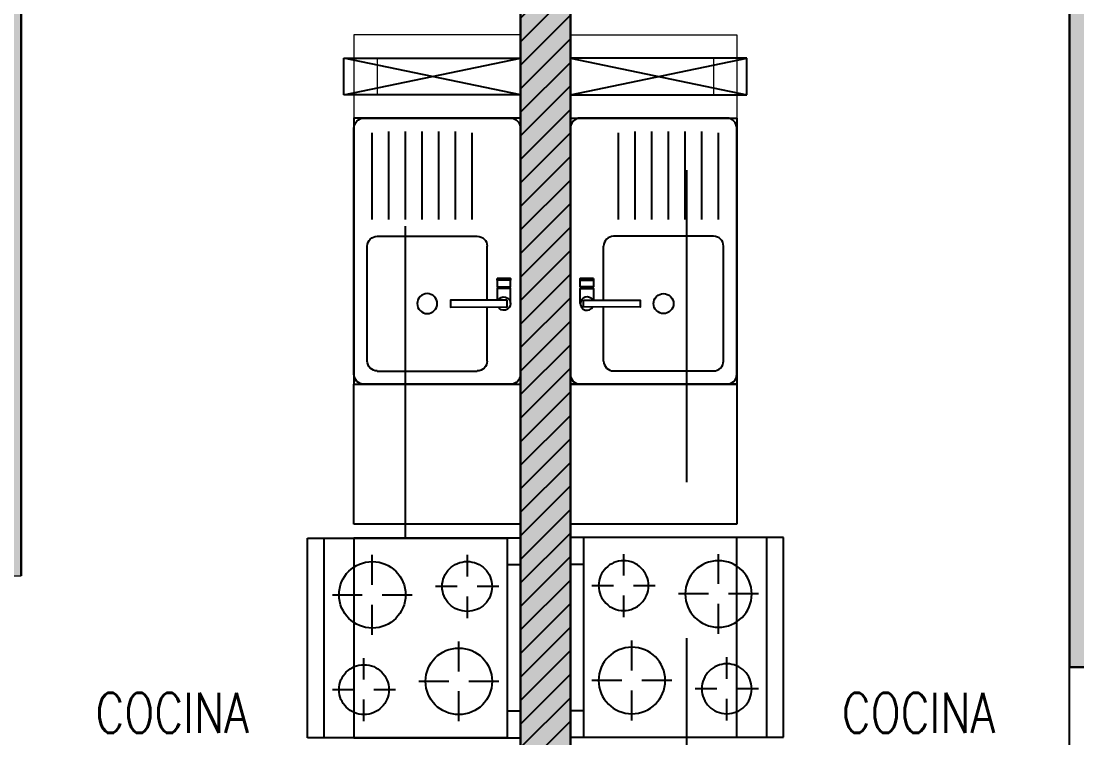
# Model space of a CAD drawing. Header units: millimetres. Extents: x 98 to 155, y -181 to 127.
# Drawn here: x 139.692 to 142.863, y 71.842 to 73.996 of the extents above; entities that cross this region are included whole.
import ezdxf
from ezdxf.enums import TextEntityAlignment as Align

# ---------------------------------------------------------------- set-up
doc = ezdxf.new("R2010")
doc.units = ezdxf.units.MM
doc.header["$LTSCALE"] = 15
doc.set_wipeout_variables(frame=1)
doc.linetypes.add('HIDDEN2', pattern=[0.1875, 0.125, -0.0625])
doc.linetypes.add('X-REF_DP_Arquitectura$0$HIDDEN', pattern=[0.375, 0.25, -0.125])
doc.layers.get('0').update_dxf_attribs({"color": 250})
for name, color, linetype, lineweight in [('A-01', 250, 'Continuous', 0), ('A-MURO ALTO', 250, 'Continuous', 20), ('A-MUROS', 252, 'Continuous', 30), ('A_20_Estructuras', 250, 'Continuous', 18)]:
    doc.layers.add(name, color=color, linetype=linetype, lineweight=lineweight)
for name, color, linetype in [('A-MURO BAJO', 250, 'Continuous'), ('A-PROYECCIONES INT.', 250, 'HIDDEN2'), ('A_30_Equipamiento', 250, 'Continuous'), ('A_50_TextoAmbiente', 252, 'Continuous'), ('A_50_Vigas', 250, 'X-REF_DP_Arquitectura$0$HIDDEN'), ('A_60_HatchEstructuras', 250, 'Continuous'), ('MURO CF 60', 250, 'Continuous')]:
    doc.layers.add(name, color=color, linetype=linetype)
doc.styles.add('ROMANS', font='romans.shx', dxfattribs={"width": 0.8})

# ---------------------------------------------------------------- blocks, each defined once
blk = doc.blocks.new('EF-P2-P4')
at = {"layer": 'A_60_HatchEstructuras'}
h = blk.add_hatch(color=256, dxfattribs=at)
h.dxf.hatch_style = 1
h.paths.add_polyline_path([(40, -5.25), (38.35, -5.25), (38.35, -0.06), (38.2, -0.06), (38.2, -6.125), (36.7, -6.125), (36.7, -5.375), (36.55, -5.375), (36.55, -6.325), (38.35, -6.325), (38.35, -5.45), (39.85, -5.45), (39.85, -5.95), (40, -5.95)])
h.paths.add_polyline_path([(40, 0), (39.7, 0), (39.7, -0.15), (39.85, -0.15), (39.85, -3.5), (40, -3.5)])
h.paths.add_polyline_path([(36.7, -0.15), (36.85, -0.15), (36.85, 0), (36.55, 0), (36.55, -3.225), (36.7, -3.225)])
at = {"elevation": 0}
for points in [[(37.67, -1.78), (38.2, -1.67)], [(38.2, -1.78), (37.67, -1.67)], [(37.67, -1.78), (38.2, -1.67)], [(38.2, -1.78), (37.67, -1.67)], [(38.35, -1.67), (38.88, -1.78)], [(38.35, -1.78), (38.88, -1.67)], [(38.35, -1.67), (38.88, -1.78)], [(38.35, -1.78), (38.88, -1.67)]]:
    blk.add_lwpolyline(points, dxfattribs=at)
at = {"layer": 'A_20_Estructuras'}
for points in [[(36.7, -0.15), (36.85, -0.15), (36.85, 0), (36.55, 0), (36.55, -3.225), (36.7, -3.225)], [(40, 0), (39.7, 0), (39.7, -0.15), (39.85, -0.15), (39.85, -3.5), (40, -3.5)], [(40, -5.25), (38.35, -5.25), (38.35, -0.06), (38.2, -0.06), (38.2, -6.125), (36.7, -6.125), (36.7, -5.375), (36.55, -5.375), (36.55, -6.325), (38.35, -6.325), (38.35, -5.45), (39.85, -5.45), (39.85, -5.95), (40, -5.95)]]:
    blk.add_lwpolyline(points, close=True, dxfattribs=at)
at = {"layer": 'A_50_Vigas', "elevation": 0}
for points in [[(38.2, -1.78), (37.67, -1.78), (37.67, -1.67), (38.2, -1.67)], [(38.35, -1.78), (38.88, -1.78), (38.88, -1.67), (38.35, -1.67)]]:
    blk.add_lwpolyline(points, dxfattribs=at)
blk = doc.blocks.new('A$C33FC7C8B')
at = {"ltscale": 0.5}
for p, q in [((0.08, 0.64, -0.0001), (0.52, 0.64, 0.0001)), ((0.08, 0.64, -0.0001), (0.08, 0.6, -0.0001)), ((0.52, 0.64, 0.0001), (0.52, 0.6, 0.0001)), ((0, 0, -0.0001), (0, 0.6, -0.0001)), ((0, 0.6, -0.0001), (0.6, 0.6, 0.0001)), ((0.145, 0.575, -0.0001), (0.145, 0.51, -0.0001)), ((0.43, 0.485, 0.0001), (0.43, 0.575, 0.0001)), ((0.6, 0.6, 0.0001), (0.6, 0, 0.0001)), ((0.05, 0.48, -0.0001), (0.115, 0.48, -0.0001)), ((0.175, 0.48, -0.0001), (0.24, 0.48, 0)), ((0.145, 0.45, -0.0001), (0.145, 0.385, -0.0001)), ((0.4, 0.455, 0), (0.31, 0.455, 0)), ((0.55, 0.455, 0.0001), (0.46, 0.455, 0.0001)), ((0.43, 0.335, 0.0001), (0.43, 0.425, 0.0001)), ((0.17, 0.225, -0.0001), (0.17, 0.315, -0.0001)), ((0.455, 0.2, 0.0001), (0.455, 0.265, 0.0001)), ((0.14, 0.195, -0.0001), (0.05, 0.195, -0.0001)), ((0.29, 0.195, 0), (0.2, 0.195, 0)), ((0.17, 0.075, -0.0001), (0.17, 0.165, -0.0001)), ((0.425, 0.17, 0.0001), (0.36, 0.17, 0)), ((0.55, 0.17, 0.0001), (0.485, 0.17, 0.0001)), ((0.455, 0.075, 0.0001), (0.455, 0.14, 0.0001)), ((0.6, 0.05, 0.0001), (0, 0.05, -0.0001)), ((0.6, 0, 0.0001), (0, 0, -0.0001))]:
    blk.add_line(p, q, dxfattribs=at)
for centre, radius in [((0.145, 0.48), 0.075), ((0.43, 0.455), 0.1), ((0.17, 0.195), 0.1), ((0.455, 0.17), 0.075)]:
    blk.add_circle(centre, radius, dxfattribs=at)
blk = doc.blocks.new('*U91')
blk.add_wipeout([(0, 0), (0, -0.0202), (0.17, -0.0202), (0.17, 0)])
blk.add_lwpolyline([(0, 0), (0.17, 0), (0.17, -0.0202), (0, -0.0202)], close=True)
blk = doc.blocks.new('LAV-COC_01')
for p, q in [((0.4, 0.8121, 0), (-0.04, 0.8121, 0)), ((-0.07, 0.0421, 0), (-0.07, 0.7821, 0)), ((0.225, 0.5071, 0), (0.225, 0.7721, 0)), ((0.275, 0.5071, 0), (0.275, 0.7721, 0)), ((0.325, 0.5071, 0), (0.325, 0.7721, 0)), ((0.375, 0.507, 0), (0.375, 0.768, 0)), ((0.43, 0.0421, 0), (0.43, 0.7821, 0)), ((0.36, 0.4571, 0), (0.06, 0.4571, 0)), ((0.03, 0.0821, 0), (0.03, 0.4271, 0)), ((0.39, 0.0821, 0), (0.39, 0.4271, 0)), ((0.36, 0.0521, 0), (0.06, 0.0521, 0)), ((-0.04, 0.0121, 0), (0.4, 0.0121, 0))]:
    blk.add_line(p, q)
at = {"extrusion": (-8.98137e-08, -2.25601e-18, 1)}
for p, q in [((0.075, 0.507, 0), (0.075, 0.768, 0)), ((0.125, 0.5071, 0), (0.125, 0.7721, 0)), ((0.175, 0.5071, 0), (0.175, 0.7721, 0))]:
    blk.add_line(p, q, dxfattribs=at)
at = {"extrusion": (-4.49068e-08, 3.60285e-08, 1), "elevation": 0}
for points in [[(0, 0.3296), (0, 0.3046), (-0.04, 0.3046), (-0.04, 0.3296)], [(0, 0.3296), (-0.04, 0.3296), (-0.04, 0.3246), (0, 0.3246)]]:
    blk.add_lwpolyline(points, close=True, dxfattribs=at)
blk.add_lwpolyline([(-0.04, 0.2546), (-0.04, 0.2996), (0, 0.2996), (0, 0.2646)], dxfattribs=at)
at = {"extrusion": (-4.49068e-08, 3.60285e-08, 1)}
blk.add_arc((-0.02, 0.2546, 0), 0.02, 29.9997, 329.9997, dxfattribs=at)
for centre, start_param, end_param in [((-0.04, 0.7821, 0), -0.785398, 0.785398), ((0.4, 0.7821, 0), -2.356194, -0.785398), ((0.06, 0.4271, 0), -0.785398, 0.785398), ((0.36, 0.4271, 0), -2.356194, -0.785398), ((0.06, 0.0821, 0), 0.785398, 2.356194), ((0.36, 0.0821, 0), 2.356194, 3.926991), ((-0.04, 0.0421, 0), 0.785398, 2.356194), ((0.4, 0.0421, 0), 2.356194, 3.926991)]:
    blk.add_ellipse(centre, major_axis=(-0.0212, 0.0212), ratio=1, start_param=start_param, end_param=end_param)
blk.add_ellipse((0.21, 0.2546, 0), major_axis=(-0.0212, 0.0212), ratio=1)
at = {"layer": 'A-01', "extrusion": (-4.49068e-08, 3.60285e-08, 1), "elevation": 0}
for points in [[(-0.0375, 0.2996), (-0.0375, 0.3046)], [(-0.02, 0.2996), (-0.02, 0.3046)], [(-0.0025, 0.2996), (-0.0025, 0.3046)]]:
    blk.add_lwpolyline(points, dxfattribs=at)
at = {"extrusion": (-4.49068e-08, 3.60285e-08, 1), "rotation": 359.9380941588614}
blk.add_blockref('*U91', (-0.03, 0.2648, 0), dxfattribs=at)

msp = doc.modelspace()

# ---------------------------------------------------------------- linework, layer by layer
at = {"layer": 'A-MURO ALTO'}
for p, q in [((141.1917, 73.9549), (140.6917, 73.9549)), ((141.1917, 73.8849), (140.7617, 73.8849)), ((140.7617, 73.8849), (140.7617, 73.7749)), ((140.7617, 73.7749), (141.1917, 73.7749))]:
    msp.add_line(p, q, dxfattribs=at)
for points in [[(141.3417, 73.9549), (141.8417, 73.9549), (141.8417, 73.7049), (141.3417, 73.7049)], [(141.3417, 73.8849), (141.7717, 73.8849), (141.7717, 73.7749), (141.3417, 73.7749)]]:
    msp.add_lwpolyline(points, dxfattribs=at)
at = {"layer": 'A-MURO BAJO'}
msp.add_line((142.8417, 71.205), (142.8416, 72.0549), dxfattribs=at)
at = {"layer": 'A-MUROS'}
for p, q in [((139.6917, 75.1049), (139.6917, 72.3299)), ((142.8416, 72.0549), (142.8417, 75.1049)), ((142.8417, 72.0549), (142.9917, 72.0549))]:
    msp.add_line(p, q, dxfattribs=at)
at = {"layer": 'A-PROYECCIONES INT.', "ltscale": 0.5}
msp.add_line((141.6917, 71.2049), (141.6917, 73.7049), dxfattribs=at)
for points in [[(141.3417, 72.4449), (141.3417, 71.8449), (141.8417, 71.8449), (141.8417, 72.4449)], [(140.6917, 72.4424), (140.6917, 71.8424), (141.1917, 71.8424), (141.1917, 72.4424)]]:
    msp.add_lwpolyline(points, close=True, dxfattribs=at)

# ---------------------------------------------------------------- block references
msp.add_blockref('EF-P2-P4', (102.9917, 75.5547))
at = {"layer": 'A-PROYECCIONES INT.', "ltscale": 0.5, "extrusion": (-4.40218e-06, 0.000440452, -1), "zscale": -0.9999999999999976, "rotation": 269.9999974828772}
msp.add_blockref('A$C33FC7C8B', (-141.9817, 72.4449, 0.0312), dxfattribs=at)
at = {"layer": 'A-PROYECCIONES INT.', "ltscale": 0.5, "extrusion": (4.40218e-06, 0.000440452, -1), "xscale": -1, "zscale": -1, "rotation": 90.00000251712284}
msp.add_blockref('A$C33FC7C8B', (-140.5517, 72.4424, 0.0324), dxfattribs=at)

# ---------------------------------------------------------------- texts
at = {"layer": 'A_50_TextoAmbiente', "style": 'ROMANS', "width": 0.8}
for p in [(140.1455, 71.8575, 0), (142.3878, 71.8575, 0)]:
    msp.add_text('COCINA', height=0.12, dxfattribs=at).set_placement(p, align=Align.CENTER)

# ---------------------------------------------------------------- next in the draw order: block references
at = {"layer": 'A_30_Equipamiento', "extrusion": (-4.49068e-08, -3.60285e-08, 1), "xscale": -1}
msp.add_blockref('LAV-COC_01', (141.1217, 72.8928, 0), dxfattribs=at)
at = {"layer": 'A_30_Equipamiento', "extrusion": (4.49068e-08, -3.60285e-08, 1)}
msp.add_blockref('LAV-COC_01', (141.4117, 72.8928, 0), dxfattribs=at)

# ---------------------------------------------------------------- next in the draw order: hatches: boundary and pattern name
at = {"layer": 'MURO CF 60'}
h = msp.add_hatch(dxfattribs=at)
h.set_pattern_fill('_USER', color=256, scale=0.05, angle=45, pattern_type=0)
h.set_pattern_definition([(45, (128.67167, 43.02965), (-0.03535534, 0.03535534), [])])
edge = h.paths.add_edge_path()
edge.add_line((141.3417, 70.3049), (141.1917, 70.3049))
edge.add_line((141.1917, 70.3049), (141.1917, 75.4949))
edge.add_line((141.1917, 75.4949), (141.3417, 75.4949))
edge.add_line((141.3417, 75.4949), (141.3417, 70.3049))
edge = h.paths.add_edge_path()
edge.add_line((141.3417, 66.9549), (141.1917, 66.9549))
edge.add_line((141.1917, 66.9549), (141.1916, 61.7649))
edge.add_line((141.1916, 61.7649), (141.3417, 61.7649))
edge.add_line((141.3417, 61.7649), (141.3417, 66.9549))
edge = h.paths.add_edge_path()
edge.add_line((111.9917, 70.3049), (111.9917, 75.4949))
edge.add_line((111.9917, 75.4949), (112.1417, 75.4949))
edge.add_line((112.1417, 75.4949), (112.1417, 70.3049))
edge.add_line((112.1417, 70.3049), (111.9917, 70.3049))
edge = h.paths.add_edge_path()
edge.add_line((111.9917, 66.9549), (112.1417, 66.9549))
edge.add_line((112.1417, 66.9549), (112.1417, 61.7649))
edge.add_line((112.1417, 61.7649), (111.9917, 61.7649))
edge.add_line((111.9917, 61.7649), (111.9917, 66.9549))

# ---------------------------------------------------------------- next in the draw order: linework, layer by layer
at = {"layer": 'A-MURO ALTO'}
for p, q in [((140.6917, 73.9549), (140.6917, 73.7049)), ((140.6917, 73.7049), (141.1917, 73.7049))]:
    msp.add_line(p, q, dxfattribs=at)
at = {"layer": 'A-MURO BAJO'}
for points in [[(140.6917, 72.9049), (141.1917, 72.9049), (141.1917, 73.7049), (140.6917, 73.7049)], [(141.8417, 72.9049), (141.3417, 72.9049), (141.3417, 73.7049), (141.8417, 73.7049)]]:
    msp.add_lwpolyline(points, close=True, dxfattribs=at)
at = {"layer": 'A-MUROS'}
for p, q in [((141.1917, 75.4949), (141.1917, 69.4299)), ((141.3417, 75.4949), (141.3417, 70.3049))]:
    msp.add_line(p, q, dxfattribs=at)
at = {"layer": 'A-PROYECCIONES INT.', "ltscale": 0.5}
msp.add_line((140.8467, 72.4424), (140.8467, 73.7049), dxfattribs=at)
for points in [[(140.6917, 72.4849), (140.6917, 72.9049), (141.1917, 72.9049), (141.1917, 72.4849)], [(141.3417, 72.4849), (141.3417, 72.9049), (141.8417, 72.9049), (141.8417, 72.4849)]]:
    msp.add_lwpolyline(points, close=True, dxfattribs=at)

doc.saveas('drawing.dxf')
